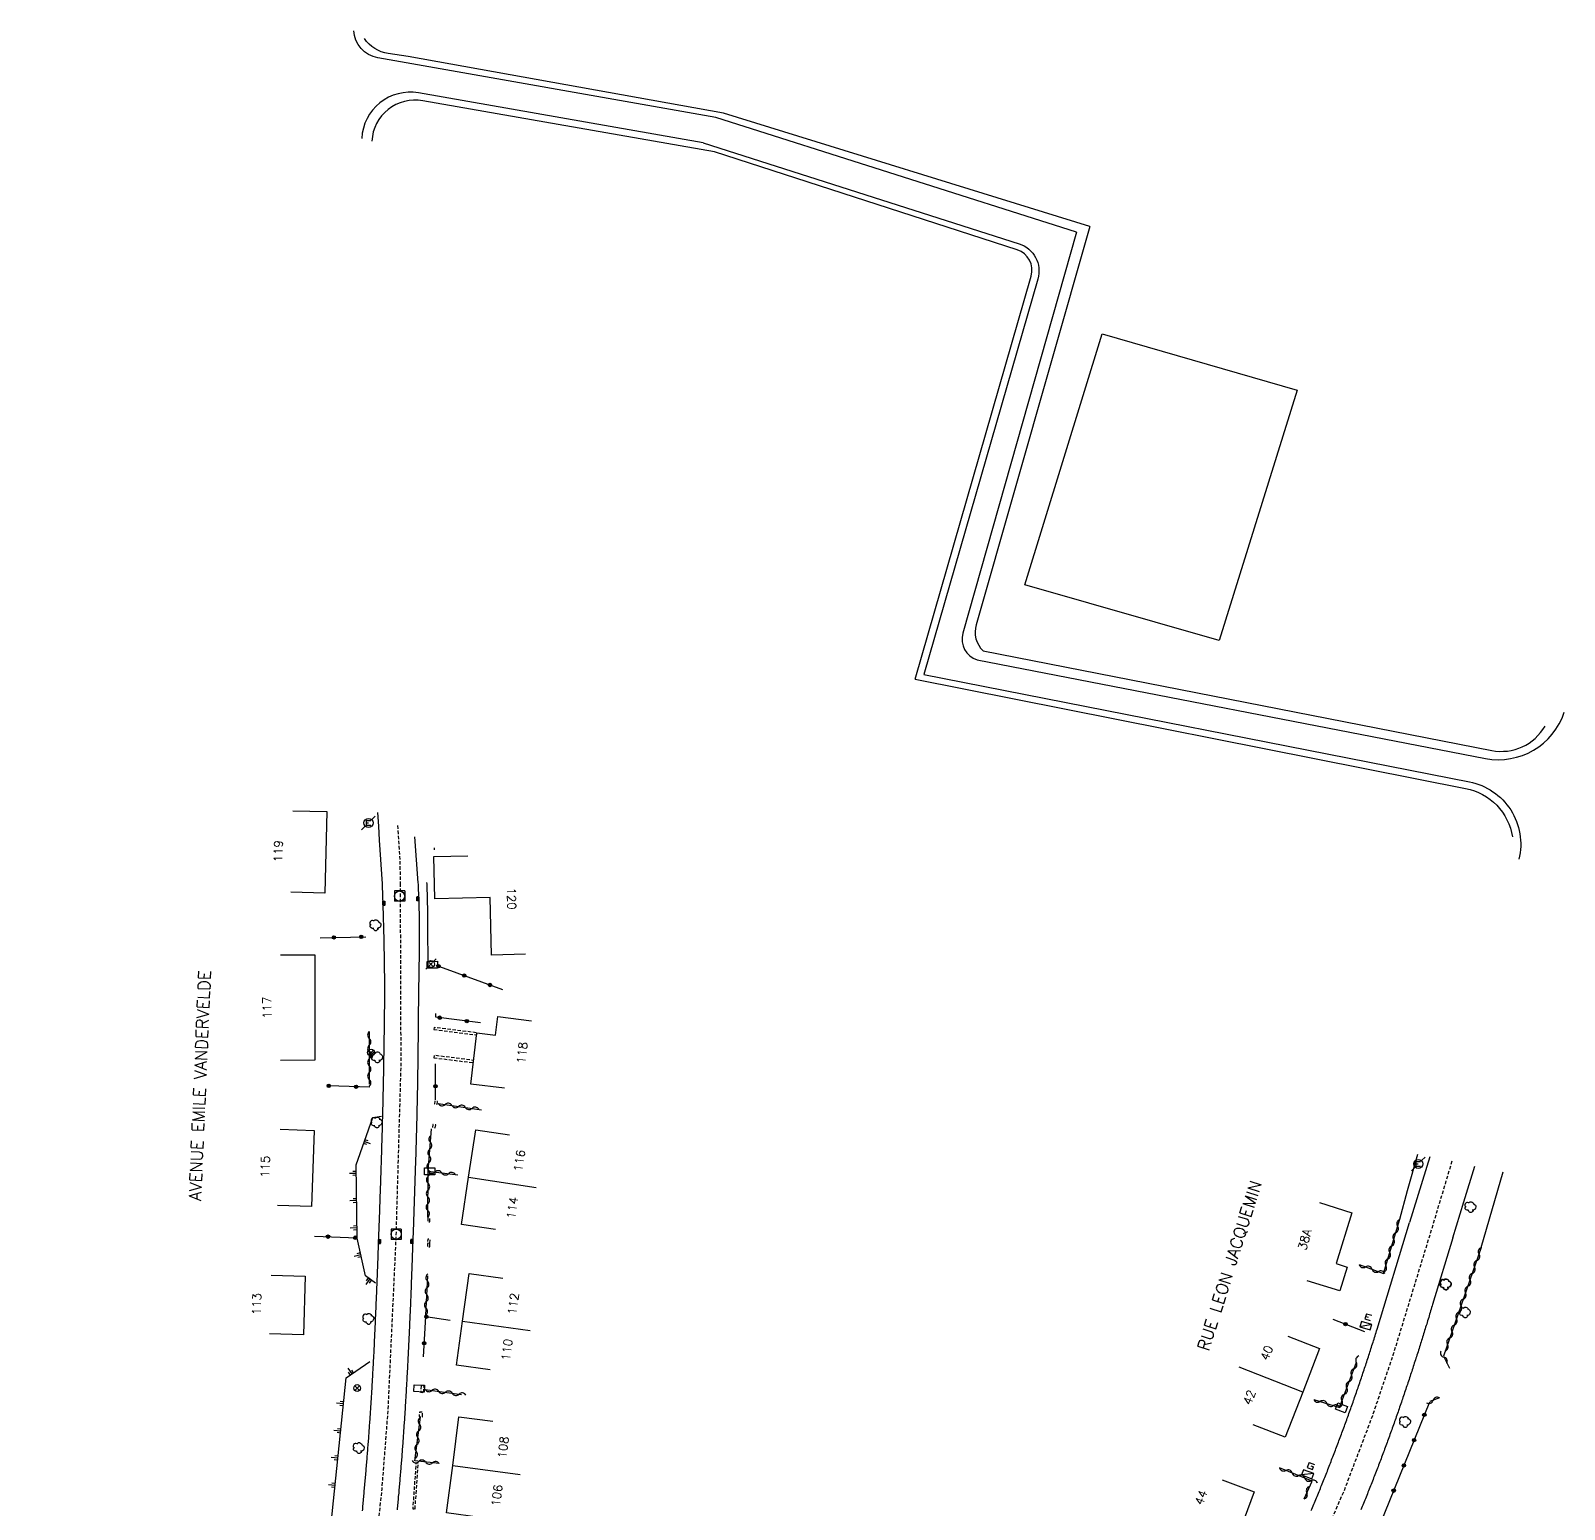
# Model space of a CAD drawing. Header units: millimetres. Extents: x 194000 to 194984, y 155000 to 155959.
# Drawn here: x 194060.9 to 194285.5, y 155742.6 to 155959.1 of the extents above; entities that cross this region are included whole.
import ezdxf
from ezdxf.enums import TextEntityAlignment as Align

# ---------------------------------------------------------------- set-up
doc = ezdxf.new("R2010")
doc.units = ezdxf.units.MM
doc.linetypes.add('DASHED', pattern=[0.75, 0.5, -0.25])
doc.layers.get('0').update_dxf_attribs({"linetype": 'CONTINUOUS'})
for name, color, linetype in [('W0001', 6, 'DASHED'), ('W0008', 7, 'CONTINUOUS'), ('W0100', 7, 'CONTINUOUS'), ('W0112', 1, 'DASHED'), ('W0211', 2, 'CONTINUOUS'), ('W0300', 7, 'CONTINUOUS'), ('W0302', 3, 'CONTINUOUS'), ('W0310', 3, 'CONTINUOUS'), ('W0322', 7, 'CONTINUOUS'), ('W0400', 7, 'CONTINUOUS'), ('W0420', 7, 'CONTINUOUS'), ('W0430', 7, 'CONTINUOUS'), ('W0432', 7, 'CONTINUOUS'), ('W0454', 7, 'CONTINUOUS'), ('W0469', 7, 'CONTINUOUS'), ('W0471', 7, 'CONTINUOUS'), ('W0989', 7, 'CONTINUOUS'), ('W0991', 7, 'CONTINUOUS'), ('W1102', 7, 'CONTINUOUS'), ('W1471', 7, 'CONTINUOUS')]:
    doc.layers.add(name, color=color, linetype=linetype)
doc.styles.get("Standard").update_dxf_attribs({"font": 'romans.shx', "width": 0.85})

# ---------------------------------------------------------------- blocks, each defined once
blk = doc.blocks.new('T471')
for p, q in [((-0.333334, 0.333334), (-0.333334, -0.333334)), ((-0.333334, 0.333334), (0.333334, 0.333334)), ((-0.333334, 0), (0, 0)), ((0.500001, 0.500001), (1.000002, 1.000002)), ((-0.500001, -0.500001), (-1.000002, -1.000002)), ((-0.333334, -0.333334), (0.333334, -0.333334))]:
    blk.add_line(p, q)
blk.add_ellipse((0, 0), major_axis=(0.471405, 0.471405), ratio=1, start_param=5.4977871438, end_param=11.780972451)
blk = doc.blocks.new('T300')
for p, q in [((-0.8, 0.51), (-0.86, 0.34)), ((-0.86, 0.34), (-0.86, 0.17)), ((-0.86, 0.17), (-0.74, 0.06)), ((-0.69, 0.63), (-0.8, 0.51)), ((-0.8, -0.06), (-0.74, 0.06)), ((-0.74, 0.06), (-0.69, 0.11)), ((-0.57, 0.69), (-0.69, 0.63)), ((-0.46, 0.69), (-0.57, 0.69)), ((-0.29, 0.63), (-0.46, 0.69)), ((-0.29, 0.63), (-0.17, 0.74)), ((-0.23, 0.57), (-0.29, 0.63)), ((-0.17, 0.74), (-0.06, 0.8)), ((-0.06, 0.8), (0.06, 0.8)), ((0.06, 0.8), (0.23, 0.74)), ((0.23, 0.74), (0.34, 0.63)), ((0.34, 0.63), (0.4, 0.51)), ((0.46, 0.46), (0.34, 0.46)), ((0.4, 0.51), (0.4, 0.46)), ((0.57, 0.4), (0.46, 0.46)), ((0.57, 0.4), (0.69, 0.29)), ((0.69, 0.29), (0.74, 0.17)), ((0.74, 0.06), (0.69, -0.17)), ((0.74, 0.17), (0.74, 0.06)), ((-0.8, -0.17), (-0.8, -0.06)), ((-0.8, -0.23), (-0.8, -0.17)), ((-0.74, -0.34), (-0.8, -0.23)), ((-0.69, -0.4), (-0.74, -0.34)), ((-0.51, -0.46), (-0.69, -0.4)), ((-0.4, -0.46), (-0.51, -0.46)), ((-0.4, -0.46), (-0.34, -0.46)), ((-0.34, -0.46), (-0.34, -0.4)), ((-0.34, -0.51), (-0.34, -0.46)), ((-0.29, -0.63), (-0.34, -0.51)), ((-0.17, -0.74), (-0.29, -0.63)), ((-0.06, -0.8), (-0.17, -0.74)), ((0.06, -0.8), (-0.06, -0.8)), ((0.17, -0.74), (0.06, -0.8)), ((0.23, -0.69), (0.17, -0.74)), ((0.29, -0.46), (0.23, -0.46)), ((0.29, -0.63), (0.23, -0.69)), ((0.46, -0.4), (0.29, -0.46)), ((0.34, -0.51), (0.29, -0.63)), ((0.34, -0.51), (0.34, -0.46)), ((0.57, -0.34), (0.46, -0.4)), ((0.63, -0.29), (0.57, -0.34)), ((0.69, -0.17), (0.63, -0.29))]:
    blk.add_line(p, q)
blk = doc.blocks.new('T400')
for p, q in [((-0.15, 0.3), (0.15, 0.3)), ((-0.15, -0.25), (-0.15, 0.3)), ((-0.15, 0.15), (0.15, 0.15)), ((-0.15, 0), (0.15, 0)), ((0.15, 0.3), (0.15, -0.25)), ((-0.15, -0.15), (0.15, -0.15)), ((-0.15, -0.25), (-0.15, -0.3)), ((-0.15, -0.3), (0.15, -0.3)), ((0.15, -0.3), (0.15, -0.25))]:
    blk.add_line(p, q)
blk = doc.blocks.new('T420')
for p, q in [((0.75, 0.75), (-0.75, 0.75)), ((-0.75, 0.75), (-0.75, -0.75)), ((0.75, 0.75), (0.75, -0.75)), ((0.75, -0.75), (-0.75, -0.75))]:
    blk.add_line(p, q)
blk.add_ellipse((0, 0), major_axis=(-0.53, 0.53), ratio=1, start_param=3.926991, end_param=10.210176)
blk = doc.blocks.new('T454')
for p, q in [((-0.25, 0.25), (0.25, -0.25)), ((-0.25, -0.25), (0.25, 0.25)), ((0.75, 0.75), (0.375, 0.375)), ((-0.375, -0.375), (-0.75, -0.75))]:
    blk.add_line(p, q)
blk.add_ellipse((0, 0), major_axis=(0.354, 0.354), ratio=1, start_param=5.497787143782138, end_param=11.78097245096172)
blk = doc.blocks.new('T432')
at = {"flags": 128}
for points in [[(0.8, 0.8), (-0.8, 0.8)], [(-0.8, 0.8), (-0.8, 0)], [(0.8, 0.8), (-0.8, 0)], [(-0.8, 0), (0.8, 0)], [(-0.4, 2.1), (-0.4, 1.3)], [(-0.4, 1.3), (0.4, 1.3)], [(-0.39, 2.1), (0.41, 2.1)], [(0, 1.7), (0.4, 1.7)], [(0.4, 1.3), (0.4, 1.7)], [(0.8, 0), (0.8, 0.8)]]:
    blk.add_lwpolyline(points, dxfattribs=at)
blk = doc.blocks.new('T430')
at = {"flags": 128}
for points in [[(0.8, 0.8), (-0.8, 0.8)], [(-0.8, 0.8), (-0.8, 0)], [(0.8, 0.8), (-0.8, 0)], [(-0.8, 0), (0.8, 0)], [(-0.4, 2.1), (0.4, 2.1)], [(-0.4, 2.1), (-0.4, 1.3)], [(-0.4, 1.7), (0, 1.7)], [(-0.4, 1.3), (0.4, 1.3)], [(0.8, 0), (0.8, 0.8)]]:
    blk.add_lwpolyline(points, dxfattribs=at)
blk = doc.blocks.new('t322o')
at = {"color": 0, "linetype": 'Continuous'}
for radius in [0.25, 0.15]:
    blk.add_circle((0, 0), radius, dxfattribs=at)
blk = doc.blocks.new('t310o')
at = {"color": 0, "linetype": 'Continuous'}
for centre, start, end in [((-0.5, 0.38), 216.8699, 323.1304), ((0.5, -0.37), 36.8699, 143.1303)]:
    blk.add_arc(centre, 0.625, start, end, dxfattribs=at)
blk = doc.blocks.new('t211o')
at = {"color": 0, "linetype": 'Continuous'}
for p, q in [((-0.29, 0.5), (-0.29, 0)), ((0, 1), (0, 0)), ((0.29, 0.5), (0.29, 0))]:
    blk.add_line(p, q, dxfattribs=at)
blk = doc.blocks.new('T1471')
at = {"color": 0, "linetype": 'Continuous', "flags": 128}
blk.add_lwpolyline([(-0.75, -0.5), (-0.75, 0.5), (0.75, 0.5), (0.75, -0.5), (-0.75, -0.5)], dxfattribs=at)
blk = doc.blocks.new('T469')
at = {"color": 0, "linetype": 'Continuous', "flags": 128}
for points in [[(-0.35, 0.35), (0.35, -0.35)], [(-0.35, -0.35), (0.35, 0.35)]]:
    blk.add_lwpolyline(points, dxfattribs=at)
at = {"color": 0, "linetype": 'Continuous'}
blk.add_circle((0, 0), 0.5, dxfattribs=at)

msp = doc.modelspace()

# ---------------------------------------------------------------- linework, layer by layer
at = {"layer": 'W0001'}
for points in [[(194114.59, 155842.69), (194114.93, 155837.47), (194114.97, 155834.21)], [(194269.01, 155793.52), (194265.99, 155783.45)]]:
    msp.add_lwpolyline(points, dxfattribs=at)
at = {"layer": 'W0001', "flags": 128}
for points in [[(194114.97, 155834.21), (194115.06, 155807.56), (194114.33, 155782.13), (194113.16, 155757.04), (194112.27, 155745.54), (194111.08, 155734.02), (194108.65, 155716.13), (194105.28, 155693.56), (194100.07, 155659.06), (194093.67, 155615.71), (194088.06, 155583.07), (194083.71, 155561.6), (194079.33, 155541.49), (194074.26, 155518.37), (194070.07, 155499.68), (194065.74, 155480.15), (194063.26, 155468.81), (194061.68, 155459.19), (194060.98, 155451.22), (194060.85, 155441.14), (194061.33, 155428.28), (194062.07, 155411.5), (194063.49, 155405.24)], [(194265.99, 155783.45), (194260.37, 155765.12), (194257.36, 155756.24), (194253.18, 155745.22), (194244.34, 155725.07), (194235.68, 155708.23), (194221.07, 155680.51), (194210.3, 155660.15), (194193.42, 155628.16), (194179.31, 155601.44), (194168.76, 155581.41), (194156.34, 155557.91), (194142.82, 155532.33), (194132.17, 155512.17), (194123.11, 155494.99), (194111.13, 155472.27), (194102.04, 155455.05), (194092.89, 155437.74), (194085.87, 155424.48), (194078.93, 155411.25)]]:
    msp.add_lwpolyline(points, dxfattribs=at)
at = {"layer": 'W0008', "flags": 128}
for points in [[(194214.02, 155929.57), (194161.19, 155946.37), (194111.7, 155955.09, -0.34963), (194108.18, 155959.06, 1.023194)], [(194159.37, 155942.66), (194117.65, 155949.95, 0.451562), (194109.35, 155943.3, 1.552423)], [(194159.37, 155942.66), (194205.62, 155927.87, -0.408647), (194208.36, 155922.69), (194191.67, 155864.82), (194271.58, 155849.08, -0.426762), (194278.83, 155837.76, 1.953088)], [(194214.02, 155929.57), (194197.4, 155870.83, 0.400097), (194199.46, 155866.93), (194273.91, 155852.51, 0.377683), (194285.48, 155859.3, -1.916723)]]:
    msp.add_lwpolyline(points, format="xyb", dxfattribs=at)
at = {"layer": 'W0008'}
for points in [[(194111.67, 155844.59), (194111.79, 155842.58), (194111.9, 155840.56), (194112.32, 155834.14)], [(194117.63, 155834.28), (194117.11, 155841.04)], [(194265.8, 155794.18), (194262.82, 155784.56)], [(194269.15, 155782.34), (194270.74, 155787.61), (194272.36, 155792.83)]]:
    msp.add_lwpolyline(points, dxfattribs=at)
at = {"layer": 'W0008', "flags": 128}
for points in [[(194112.32, 155834.14), (194112.32, 155834.06), (194112.33, 155833.81), (194112.34, 155833.57), (194112.35, 155833.32), (194112.36, 155833.07), (194112.37, 155832.83), (194112.38, 155832.58), (194112.38, 155832.33), (194112.39, 155832.09), (194112.4, 155831.84), (194112.41, 155831.59), (194112.42, 155831.34), (194112.43, 155831.09), (194112.43, 155830.84), (194112.44, 155830.6), (194112.45, 155830.35), (194112.46, 155830.1), (194112.47, 155829.85), (194112.47, 155829.6), (194112.48, 155829.36), (194112.49, 155829.11), (194112.5, 155828.86), (194112.5, 155828.61), (194112.51, 155828.36), (194112.52, 155828.11), (194112.52, 155827.87), (194112.53, 155827.62), (194112.54, 155827.37), (194112.54, 155827.12), (194112.55, 155826.87), (194112.56, 155826.62), (194112.56, 155826.38), (194112.57, 155826.13), (194112.57, 155825.88), (194112.58, 155825.63), (194112.58, 155825.38), (194112.59, 155825.13), (194112.59, 155824.89), (194112.6, 155824.64), (194112.6, 155824.39), (194112.61, 155824.14), (194112.61, 155823.89), (194112.62, 155823.65), (194112.62, 155823.4), (194112.63, 155823.15), (194112.63, 155822.9), (194112.63, 155822.65), (194112.64, 155822.4), (194112.64, 155822.16), (194112.64, 155821.91), (194112.65, 155821.66), (194112.65, 155821.41), (194112.65, 155821.16), (194112.66, 155820.91), (194112.66, 155820.67), (194112.66, 155820.42), (194112.66, 155820.17), (194112.66, 155819.92), (194112.66, 155819.67), (194112.67, 155819.42), (194112.67, 155819.17), (194112.67, 155818.92), (194112.67, 155818.67), (194112.67, 155818.41), (194112.67, 155818.16), (194112.67, 155817.91), (194112.67, 155817.66), (194112.67, 155817.41), (194112.67, 155817.16), (194112.66, 155816.9), (194112.66, 155816.65), (194112.66, 155816.4), (194112.66, 155816.15), (194112.66, 155815.9), (194112.65, 155815.65), (194112.65, 155815.39), (194112.65, 155815.14), (194112.65, 155814.89), (194112.64, 155814.64), (194112.64, 155814.39), (194112.64, 155814.14), (194112.63, 155813.89), (194112.63, 155813.63), (194112.63, 155813.38), (194112.62, 155813.13), (194112.62, 155812.88), (194112.62, 155812.63), (194112.61, 155812.38), (194112.61, 155812.12), (194112.6, 155811.87), (194112.6, 155811.62), (194112.6, 155811.37), (194112.59, 155811.12), (194112.59, 155810.87), (194112.58, 155810.61), (194112.58, 155810.36), (194112.58, 155810.11), (194112.57, 155809.86), (194112.57, 155809.61), (194112.56, 155809.36), (194112.56, 155809.11), (194112.55, 155808.85), (194112.55, 155808.6), (194112.55, 155808.35), (194112.54, 155808.1), (194112.54, 155807.85), (194112.53, 155807.6), (194112.53, 155807.35), (194112.52, 155807.1), (194112.52, 155806.85), (194112.52, 155806.6), (194112.51, 155806.35), (194112.51, 155806.1), (194112.5, 155805.85), (194112.5, 155805.6), (194112.49, 155805.35), (194112.49, 155805.1), (194112.48, 155804.85), (194112.47, 155804.6), (194112.47, 155804.35), (194112.46, 155804.1), (194112.46, 155803.85), (194112.45, 155803.59), (194112.45, 155803.34), (194112.44, 155803.09), (194112.44, 155802.84), (194112.43, 155802.59), (194112.42, 155802.34), (194112.42, 155802.09), (194112.41, 155801.84), (194112.41, 155801.59), (194112.4, 155801.34), (194112.39, 155801.09), (194112.39, 155800.84), (194112.38, 155800.59), (194112.37, 155800.34), (194112.37, 155800.09), (194112.36, 155799.84), (194112.35, 155799.59), (194112.35, 155799.34), (194112.34, 155799.09), (194112.34, 155798.84), (194112.33, 155798.59), (194112.32, 155798.34), (194112.32, 155798.09), (194112.31, 155797.84), (194112.3, 155797.59), (194112.29, 155797.34), (194112.29, 155797.09), (194112.28, 155796.84), (194112.27, 155796.59), (194112.27, 155796.34), (194112.26, 155796.09), (194112.25, 155795.84), (194112.25, 155795.59), (194112.24, 155795.34), (194112.23, 155795.09), (194112.22, 155794.83), (194112.22, 155794.58), (194112.21, 155794.33), (194112.2, 155794.08), (194112.19, 155793.83), (194112.18, 155793.58), (194112.18, 155793.33), (194112.17, 155793.08), (194112.16, 155792.83), (194112.15, 155792.58), (194112.14, 155792.33), (194112.14, 155792.08), (194112.13, 155791.83), (194112.12, 155791.58), (194112.11, 155791.33), (194112.1, 155791.08), (194112.09, 155790.83), (194112.08, 155790.58), (194112.08, 155790.33), (194112.07, 155790.08), (194112.06, 155789.84), (194112.05, 155789.59), (194112.04, 155789.34), (194112.03, 155789.09), (194112.02, 155788.84), (194112.01, 155788.59), (194112.01, 155788.34), (194112, 155788.09), (194111.99, 155787.84), (194111.98, 155787.59), (194111.97, 155787.34), (194111.96, 155787.09), (194111.95, 155786.84), (194111.95, 155786.59), (194111.94, 155786.35), (194111.93, 155786.1), (194111.92, 155785.85), (194111.91, 155785.6), (194111.9, 155785.35), (194111.89, 155785.1), (194111.88, 155784.85), (194111.88, 155784.6), (194111.87, 155784.35), (194111.86, 155784.1), (194111.85, 155783.85), (194111.84, 155783.6), (194111.83, 155783.35), (194111.82, 155783.11), (194111.81, 155782.86), (194111.8, 155782.61), (194111.79, 155782.36), (194111.79, 155782.11), (194111.78, 155781.86), (194111.77, 155781.61), (194111.76, 155781.36), (194111.75, 155781.11), (194111.74, 155780.86), (194111.73, 155780.61), (194111.72, 155780.36), (194111.71, 155780.11), (194111.7, 155779.87), (194111.69, 155779.62), (194111.69, 155779.37), (194111.68, 155779.12), (194111.67, 155778.87), (194111.66, 155778.62), (194111.65, 155778.37), (194111.64, 155778.12), (194111.63, 155777.87), (194111.62, 155777.62), (194111.61, 155777.37), (194111.6, 155777.12), (194111.59, 155776.87), (194111.58, 155776.63), (194111.57, 155776.38), (194111.56, 155776.13), (194111.55, 155775.88), (194111.54, 155775.63), (194111.53, 155775.38), (194111.52, 155775.13), (194111.51, 155774.88), (194111.5, 155774.63), (194111.49, 155774.38), (194111.48, 155774.13), (194111.47, 155773.88), (194111.46, 155773.64), (194111.45, 155773.39), (194111.44, 155773.14), (194111.43, 155772.89), (194111.42, 155772.64), (194111.41, 155772.39), (194111.4, 155772.14), (194111.39, 155771.89), (194111.38, 155771.64), (194111.37, 155771.39), (194111.35, 155771.14), (194111.34, 155770.89), (194111.33, 155770.65), (194111.32, 155770.4), (194111.31, 155770.15), (194111.3, 155769.9), (194111.29, 155769.65), (194111.28, 155769.4), (194111.27, 155769.15), (194111.25, 155768.9), (194111.24, 155768.65), (194111.23, 155768.4), (194111.22, 155768.15), (194111.21, 155767.9), (194111.2, 155767.66), (194111.18, 155767.41), (194111.17, 155767.16), (194111.16, 155766.91), (194111.15, 155766.66), (194111.14, 155766.41), (194111.12, 155766.16), (194111.11, 155765.91), (194111.1, 155765.66), (194111.09, 155765.41), (194111.07, 155765.16), (194111.06, 155764.92), (194111.05, 155764.67), (194111.04, 155764.42), (194111.02, 155764.17), (194111.01, 155763.92), (194111, 155763.67), (194110.98, 155763.42), (194110.97, 155763.17), (194110.96, 155762.92), (194110.94, 155762.67), (194110.93, 155762.41), (194110.92, 155762.16), (194110.9, 155761.91), (194110.89, 155761.66), (194110.87, 155761.41), (194110.86, 155761.16), (194110.84, 155760.91), (194110.83, 155760.66), (194110.81, 155760.41), (194110.8, 155760.16), (194110.78, 155759.91), (194110.77, 155759.66), (194110.75, 155759.41), (194110.74, 155759.16), (194110.72, 155758.91), (194110.71, 155758.66), (194110.69, 155758.41), (194110.67, 155758.16), (194110.66, 155757.91), (194110.64, 155757.66), (194110.62, 155757.41), (194110.61, 155757.16), (194110.59, 155756.91), (194110.57, 155756.66), (194110.56, 155756.41), (194110.54, 155756.16), (194110.52, 155755.91), (194110.51, 155755.66), (194110.49, 155755.41), (194110.47, 155755.16), (194110.45, 155754.91), (194110.43, 155754.66), (194110.42, 155754.41), (194110.4, 155754.16), (194110.38, 155753.91), (194110.36, 155753.66), (194110.34, 155753.4), (194110.33, 155753.15), (194110.31, 155752.9), (194110.29, 155752.64), (194110.27, 155752.39), (194110.25, 155752.14), (194110.23, 155751.89), (194110.21, 155751.63), (194110.19, 155751.38), (194110.17, 155751.13), (194110.15, 155750.88), (194110.13, 155750.62), (194110.11, 155750.37), (194110.09, 155750.12), (194110.07, 155749.86), (194110.05, 155749.61), (194110.02, 155749.36), (194110, 155749.11), (194109.98, 155748.85), (194109.96, 155748.6), (194109.94, 155748.35), (194109.92, 155748.1), (194109.9, 155747.84), (194109.87, 155747.59), (194109.85, 155747.34), (194109.83, 155747.09), (194109.81, 155746.83), (194109.78, 155746.58), (194109.76, 155746.33), (194109.74, 155746.07), (194109.72, 155745.82), (194109.69, 155745.57), (194109.67, 155745.32), (194109.65, 155745.06), (194109.63, 155744.82), (194109.6, 155744.57), (194109.58, 155744.33), (194109.56, 155744.08), (194109.54, 155743.83), (194109.51, 155743.59), (194109.49, 155743.34), (194109.47, 155743.1), (194109.45, 155742.85), (194109.43, 155742.6), (194109.4, 155742.36)], [(194114.57, 155742.47), (194114.59, 155742.72), (194114.61, 155742.97), (194114.64, 155743.21), (194114.66, 155743.46), (194114.68, 155743.71), (194114.71, 155743.96), (194114.73, 155744.21), (194114.75, 155744.46), (194114.78, 155744.71), (194114.8, 155744.95), (194114.82, 155745.2), (194114.84, 155745.45), (194114.86, 155745.7), (194114.89, 155745.95), (194114.91, 155746.2), (194114.93, 155746.45), (194114.95, 155746.69), (194114.97, 155746.94), (194114.99, 155747.19), (194115.01, 155747.44), (194115.04, 155747.69), (194115.06, 155747.94), (194115.08, 155748.19), (194115.1, 155748.43), (194115.12, 155748.68), (194115.14, 155748.93), (194115.16, 155749.18), (194115.18, 155749.43), (194115.2, 155749.68), (194115.22, 155749.93), (194115.24, 155750.18), (194115.26, 155750.42), (194115.28, 155750.67), (194115.3, 155750.92), (194115.31, 155751.17), (194115.33, 155751.42), (194115.35, 155751.67), (194115.37, 155751.91), (194115.39, 155752.16), (194115.41, 155752.41), (194115.42, 155752.66), (194115.44, 155752.91), (194115.46, 155753.16), (194115.48, 155753.4), (194115.49, 155753.65), (194115.51, 155753.9), (194115.53, 155754.15), (194115.55, 155754.4), (194115.56, 155754.65), (194115.58, 155754.89), (194115.6, 155755.14), (194115.61, 155755.39), (194115.63, 155755.64), (194115.65, 155755.89), (194115.66, 155756.14), (194115.68, 155756.39), (194115.69, 155756.63), (194115.71, 155756.88), (194115.73, 155757.13), (194115.74, 155757.38), (194115.76, 155757.63), (194115.77, 155757.88), (194115.79, 155758.12), (194115.8, 155758.37), (194115.82, 155758.62), (194115.83, 155758.87), (194115.85, 155759.12), (194115.86, 155759.37), (194115.88, 155759.62), (194115.89, 155759.86), (194115.9, 155760.11), (194115.92, 155760.36), (194115.93, 155760.61), (194115.95, 155760.86), (194115.96, 155761.11), (194115.98, 155761.36), (194115.99, 155761.61), (194116, 155761.85), (194116.02, 155762.1), (194116.03, 155762.35), (194116.04, 155762.6), (194116.06, 155762.85), (194116.07, 155763.1), (194116.08, 155763.35), (194116.1, 155763.59), (194116.11, 155763.84), (194116.12, 155764.09), (194116.14, 155764.34), (194116.15, 155764.59), (194116.16, 155764.84), (194116.18, 155765.09), (194116.19, 155765.34), (194116.2, 155765.59), (194116.21, 155765.84), (194116.23, 155766.08), (194116.24, 155766.33), (194116.25, 155766.58), (194116.26, 155766.83), (194116.27, 155767.08), (194116.29, 155767.33), (194116.3, 155767.58), (194116.31, 155767.83), (194116.32, 155768.08), (194116.33, 155768.33), (194116.34, 155768.58), (194116.36, 155768.83), (194116.37, 155769.07), (194116.38, 155769.32), (194116.39, 155769.57), (194116.4, 155769.82), (194116.41, 155770.07), (194116.42, 155770.32), (194116.43, 155770.57), (194116.44, 155770.82), (194116.45, 155771.07), (194116.46, 155771.32), (194116.47, 155771.57), (194116.49, 155771.82), (194116.5, 155772.07), (194116.51, 155772.32), (194116.52, 155772.56), (194116.53, 155772.81), (194116.54, 155773.06), (194116.55, 155773.31), (194116.56, 155773.56), (194116.57, 155773.81), (194116.58, 155774.06), (194116.59, 155774.31), (194116.6, 155774.56), (194116.61, 155774.81), (194116.61, 155775.06), (194116.62, 155775.31), (194116.63, 155775.56), (194116.64, 155775.81), (194116.65, 155776.05), (194116.66, 155776.3), (194116.67, 155776.55), (194116.68, 155776.8), (194116.69, 155777.05), (194116.7, 155777.3), (194116.71, 155777.55), (194116.72, 155777.8), (194116.73, 155778.05), (194116.74, 155778.3), (194116.75, 155778.55), (194116.76, 155778.8), (194116.76, 155779.05), (194116.77, 155779.3), (194116.78, 155779.55), (194116.79, 155779.79), (194116.8, 155780.04), (194116.81, 155780.29), (194116.82, 155780.54), (194116.83, 155780.79), (194116.84, 155781.04), (194116.85, 155781.29), (194116.86, 155781.54), (194116.86, 155781.79), (194116.87, 155782.04), (194116.88, 155782.29), (194116.89, 155782.54), (194116.9, 155782.79), (194116.91, 155783.04), (194116.92, 155783.29), (194116.93, 155783.54), (194116.94, 155783.79), (194116.95, 155784.04), (194116.95, 155784.29), (194116.96, 155784.54), (194116.97, 155784.79), (194116.98, 155785.04), (194116.99, 155785.29), (194117, 155785.54), (194117.01, 155785.79), (194117.02, 155786.04), (194117.02, 155786.29), (194117.03, 155786.54), (194117.04, 155786.79), (194117.05, 155787.04), (194117.06, 155787.29), (194117.07, 155787.53), (194117.08, 155787.78), (194117.09, 155788.03), (194117.09, 155788.28), (194117.1, 155788.53), (194117.11, 155788.78), (194117.12, 155789.03), (194117.13, 155789.28), (194117.14, 155789.53), (194117.14, 155789.78), (194117.15, 155790.03), (194117.16, 155790.28), (194117.17, 155790.53), (194117.18, 155790.78), (194117.19, 155791.03), (194117.19, 155791.28), (194117.2, 155791.53), (194117.21, 155791.78), (194117.22, 155792.03), (194117.23, 155792.28), (194117.23, 155792.53), (194117.24, 155792.78), (194117.25, 155793.03), (194117.26, 155793.28), (194117.27, 155793.53), (194117.27, 155793.78), (194117.28, 155794.03), (194117.29, 155794.28), (194117.3, 155794.53), (194117.3, 155794.78), (194117.31, 155795.03), (194117.32, 155795.28), (194117.33, 155795.53), (194117.33, 155795.78), (194117.34, 155796.03), (194117.35, 155796.28), (194117.35, 155796.53), (194117.36, 155796.78), (194117.37, 155797.03), (194117.38, 155797.28), (194117.38, 155797.53), (194117.39, 155797.78), (194117.4, 155798.03), (194117.4, 155798.28), (194117.41, 155798.53), (194117.42, 155798.78), (194117.42, 155799.03), (194117.43, 155799.28), (194117.44, 155799.53), (194117.44, 155799.78), (194117.45, 155800.03), (194117.45, 155800.28), (194117.46, 155800.53), (194117.47, 155800.78), (194117.47, 155801.03), (194117.48, 155801.28), (194117.48, 155801.53), (194117.49, 155801.78), (194117.5, 155802.03), (194117.5, 155802.28), (194117.51, 155802.53), (194117.51, 155802.78), (194117.52, 155803.03), (194117.52, 155803.28), (194117.53, 155803.53), (194117.53, 155803.78), (194117.54, 155804.03), (194117.54, 155804.28), (194117.55, 155804.54), (194117.55, 155804.79), (194117.56, 155805.04), (194117.56, 155805.29), (194117.57, 155805.54), (194117.57, 155805.79), (194117.57, 155806.04), (194117.58, 155806.3), (194117.58, 155806.55), (194117.58, 155806.8), (194117.59, 155807.05), (194117.59, 155807.3), (194117.6, 155807.55), (194117.6, 155807.8), (194117.6, 155808.06), (194117.61, 155808.31), (194117.61, 155808.56), (194117.61, 155808.81), (194117.61, 155809.06), (194117.62, 155809.31), (194117.62, 155809.56), (194117.62, 155809.82), (194117.63, 155810.07), (194117.63, 155810.32), (194117.63, 155810.57), (194117.63, 155810.82), (194117.64, 155811.07), (194117.64, 155811.32), (194117.64, 155811.58), (194117.64, 155811.83), (194117.65, 155812.08), (194117.65, 155812.33), (194117.65, 155812.58), (194117.65, 155812.83), (194117.66, 155813.08), (194117.66, 155813.34), (194117.66, 155813.59), (194117.66, 155813.84), (194117.67, 155814.09), (194117.67, 155814.34), (194117.67, 155814.59), (194117.67, 155814.84), (194117.67, 155815.1), (194117.68, 155815.35), (194117.68, 155815.6), (194117.68, 155815.85), (194117.68, 155816.1), (194117.69, 155816.35), (194117.69, 155816.6), (194117.69, 155816.85), (194117.69, 155817.11), (194117.7, 155817.36), (194117.7, 155817.61), (194117.7, 155817.86), (194117.7, 155818.11), (194117.71, 155818.36), (194117.71, 155818.61), (194117.71, 155818.87), (194117.72, 155819.12), (194117.72, 155819.37), (194117.72, 155819.62), (194117.73, 155819.86), (194117.73, 155820.11), (194117.73, 155820.35), (194117.74, 155820.6), (194117.74, 155820.85), (194117.74, 155821.09), (194117.75, 155821.34), (194117.75, 155821.59), (194117.76, 155821.83), (194117.76, 155822.08), (194117.77, 155822.33), (194117.77, 155822.57), (194117.78, 155822.82), (194117.78, 155823.07), (194117.78, 155823.31), (194117.79, 155823.56), (194117.79, 155823.81), (194117.8, 155824.05), (194117.8, 155824.3), (194117.8, 155824.54), (194117.81, 155824.79), (194117.81, 155825.04), (194117.81, 155825.28), (194117.81, 155825.53), (194117.82, 155825.78), (194117.82, 155826.02), (194117.82, 155826.27), (194117.82, 155826.52), (194117.82, 155826.76), (194117.82, 155827.01), (194117.82, 155827.26), (194117.82, 155827.5), (194117.82, 155827.75), (194117.82, 155828.01), (194117.81, 155828.26), (194117.81, 155828.52), (194117.81, 155828.77), (194117.8, 155829.03), (194117.8, 155829.28), (194117.79, 155829.54), (194117.79, 155829.8), (194117.78, 155830.05), (194117.77, 155830.31), (194117.77, 155830.56), (194117.76, 155830.82), (194117.75, 155831.08), (194117.74, 155831.33), (194117.74, 155831.59), (194117.73, 155831.84), (194117.72, 155832.1), (194117.71, 155832.35), (194117.7, 155832.61), (194117.69, 155832.86), (194117.68, 155833.11), (194117.67, 155833.37), (194117.66, 155833.62), (194117.65, 155833.87), (194117.64, 155834.12), (194117.63, 155834.28)], [(194119.08, 155822.19), (194119.01, 155827.93), (194119.01, 155828.17), (194119.01, 155828.42), (194119.01, 155828.66), (194119.01, 155828.91), (194119.01, 155829.15), (194119.01, 155829.4), (194119.01, 155829.64), (194119.01, 155829.88), (194119.01, 155830.13), (194119, 155830.37), (194119, 155830.62), (194119, 155830.86), (194118.99, 155831.11), (194118.99, 155831.35), (194118.98, 155831.6), (194118.98, 155831.84), (194118.97, 155832.09), (194118.97, 155832.33), (194118.96, 155832.58), (194118.95, 155832.83), (194118.94, 155833.08), (194118.94, 155833.33), (194118.93, 155833.58), (194118.92, 155833.83), (194118.91, 155834.08), (194118.9, 155834.32)], [(194248.41, 155742.38), (194248.51, 155742.61), (194248.61, 155742.84), (194248.7, 155743.07), (194248.8, 155743.3), (194248.89, 155743.54), (194248.99, 155743.77), (194249.08, 155744), (194249.18, 155744.23), (194249.27, 155744.46), (194249.37, 155744.69), (194249.46, 155744.92), (194249.56, 155745.16), (194249.65, 155745.39), (194249.75, 155745.62), (194249.84, 155745.85), (194249.93, 155746.08), (194250.03, 155746.32), (194250.12, 155746.55), (194250.21, 155746.78), (194250.31, 155747.01), (194250.4, 155747.24), (194250.49, 155747.48), (194250.58, 155747.71), (194250.68, 155747.94), (194250.77, 155748.17), (194250.86, 155748.41), (194250.95, 155748.64), (194251.04, 155748.87), (194251.13, 155749.11), (194251.22, 155749.34), (194251.31, 155749.57), (194251.4, 155749.81), (194251.49, 155750.04), (194251.58, 155750.27), (194251.67, 155750.51), (194251.76, 155750.74), (194251.85, 155750.97), (194251.94, 155751.21), (194252.03, 155751.44), (194252.12, 155751.68), (194252.21, 155751.91), (194252.3, 155752.14), (194252.39, 155752.38), (194252.47, 155752.61), (194252.56, 155752.85), (194252.65, 155753.08), (194252.74, 155753.31), (194252.82, 155753.55), (194252.91, 155753.78), (194253, 155754.02), (194253.08, 155754.25), (194253.17, 155754.49), (194253.26, 155754.72), (194253.34, 155754.96), (194253.43, 155755.19), (194253.51, 155755.43), (194253.6, 155755.66), (194253.68, 155755.9), (194253.77, 155756.13), (194253.85, 155756.37), (194253.94, 155756.6), (194254.02, 155756.84), (194254.11, 155757.07), (194254.19, 155757.31), (194254.28, 155757.54), (194254.36, 155757.78), (194254.44, 155758.02), (194254.53, 155758.25), (194254.61, 155758.49), (194254.69, 155758.72), (194254.77, 155758.96), (194254.86, 155759.2), (194254.94, 155759.43), (194255.02, 155759.67), (194255.1, 155759.9), (194255.18, 155760.14), (194255.27, 155760.38), (194255.35, 155760.61), (194255.43, 155760.85), (194255.51, 155761.09), (194255.59, 155761.32), (194255.67, 155761.56), (194255.75, 155761.8), (194255.83, 155762.03), (194255.91, 155762.27), (194255.99, 155762.51), (194256.07, 155762.74), (194256.15, 155762.98), (194256.23, 155763.22), (194256.31, 155763.46), (194256.39, 155763.69), (194256.46, 155763.93), (194256.54, 155764.17), (194256.62, 155764.41), (194256.7, 155764.64), (194256.78, 155764.88), (194256.85, 155765.12), (194256.93, 155765.36), (194257.01, 155765.6), (194257.08, 155765.83), (194257.16, 155766.07), (194257.24, 155766.31), (194257.31, 155766.55), (194257.39, 155766.79), (194257.47, 155767.02), (194257.54, 155767.26), (194257.62, 155767.5), (194257.69, 155767.74), (194257.77, 155767.98), (194257.84, 155768.22), (194257.92, 155768.46), (194257.99, 155768.69), (194258.07, 155768.93), (194262.82, 155784.56)], [(194269.15, 155782.34), (194266.18, 155772.58), (194266.11, 155772.34), (194266.04, 155772.1), (194265.97, 155771.86), (194265.9, 155771.62), (194265.82, 155771.38), (194265.75, 155771.14), (194265.68, 155770.9), (194265.61, 155770.66), (194265.54, 155770.42), (194265.46, 155770.18), (194265.39, 155769.94), (194265.32, 155769.7), (194265.24, 155769.46), (194265.17, 155769.22), (194265.1, 155768.98), (194265.02, 155768.74), (194264.95, 155768.5), (194264.87, 155768.26), (194264.8, 155768.02), (194264.73, 155767.78), (194264.65, 155767.54), (194264.58, 155767.3), (194264.5, 155767.07), (194264.43, 155766.83), (194264.35, 155766.59), (194264.27, 155766.35), (194264.2, 155766.11), (194264.12, 155765.87), (194264.05, 155765.63), (194263.97, 155765.39), (194263.89, 155765.15), (194263.82, 155764.91), (194263.74, 155764.68), (194263.66, 155764.44), (194263.59, 155764.2), (194263.51, 155763.96), (194263.43, 155763.72), (194263.36, 155763.48), (194263.28, 155763.24), (194263.2, 155763.01), (194263.12, 155762.77), (194263.04, 155762.53), (194262.97, 155762.29), (194262.89, 155762.05), (194262.81, 155761.81), (194262.73, 155761.58), (194262.65, 155761.34), (194262.57, 155761.1), (194262.49, 155760.86), (194262.41, 155760.63), (194262.33, 155760.39), (194262.25, 155760.15), (194262.17, 155759.91), (194262.09, 155759.67), (194262.01, 155759.44), (194261.93, 155759.2), (194261.85, 155758.96), (194261.77, 155758.72), (194261.69, 155758.49), (194261.61, 155758.25), (194261.53, 155758.01), (194261.44, 155757.78), (194261.36, 155757.54), (194261.28, 155757.3), (194261.2, 155757.06), (194261.12, 155756.83), (194261.03, 155756.59), (194260.95, 155756.35), (194260.87, 155756.12), (194260.79, 155755.88), (194260.7, 155755.64), (194260.62, 155755.41), (194260.54, 155755.17), (194260.45, 155754.93), (194260.37, 155754.7), (194260.28, 155754.46), (194260.2, 155754.22), (194260.11, 155753.99), (194260.03, 155753.75), (194259.94, 155753.51), (194259.86, 155753.28), (194259.77, 155753.04), (194259.69, 155752.8), (194259.6, 155752.57), (194259.51, 155752.33), (194259.43, 155752.1), (194259.34, 155751.86), (194259.25, 155751.62), (194259.16, 155751.39), (194259.08, 155751.15), (194258.99, 155750.92), (194258.9, 155750.68), (194258.81, 155750.45), (194258.72, 155750.21), (194258.63, 155749.98), (194258.55, 155749.74), (194258.46, 155749.51), (194258.37, 155749.27), (194258.28, 155749.04), (194258.19, 155748.8), (194258.1, 155748.57), (194258.01, 155748.33), (194257.92, 155748.1), (194257.83, 155747.86), (194257.73, 155747.63), (194257.64, 155747.39), (194257.55, 155747.16), (194257.46, 155746.93), (194257.37, 155746.69), (194257.28, 155746.46), (194257.19, 155746.22), (194257.09, 155745.99), (194257, 155745.76), (194256.91, 155745.52), (194256.82, 155745.29), (194256.72, 155745.06), (194256.63, 155744.82), (194256.54, 155744.59), (194256.44, 155744.36), (194256.35, 155744.12), (194256.25, 155743.89), (194256.16, 155743.66), (194256.07, 155743.42), (194255.97, 155743.19), (194255.88, 155742.96), (194255.78, 155742.72), (194255.69, 155742.49)]]:
    msp.add_lwpolyline(points, dxfattribs=at)
at = {"layer": 'W0100', "flags": 128}
for points in [[(194217.77, 155914.68), (194246.36, 155906.42), (194234.94, 155869.79), (194206.45, 155877.95), (194217.77, 155914.68)], [(194099.25, 155844.84), (194104.25, 155844.72), (194103.96, 155832.8), (194098.96, 155832.92)], [(194133.35, 155823.83), (194128.35, 155823.71), (194128.15, 155832.16), (194120.03, 155831.97), (194119.89, 155838.14), (194124.89, 155838.26)], [(194097.45, 155823.73), (194102.45, 155823.73), (194102.46, 155808.31), (194097.46, 155808.3)], [(194130.26, 155804.21), (194125.3, 155804.82), (194126.22, 155812.34), (194128.91, 155812.01), (194129.26, 155814.74), (194134.22, 155814.11)], [(194097.38, 155798.23), (194102.38, 155798.05), (194102, 155786.9), (194097, 155787.07)], [(194128.91, 155783.56), (194123.96, 155784.29), (194124.99, 155791.18), (194126.03, 155798.12), (194130.97, 155797.38)], [(194249.61, 155787.48), (194254.38, 155785.99), (194252.06, 155778.55), (194253.69, 155778.04), (194252.6, 155774.55), (194247.83, 155776.03)], [(194096.08, 155776.85), (194101.08, 155776.69), (194100.81, 155768.11), (194095.81, 155768.26)], [(194128.16, 155762.97), (194123.21, 155763.66), (194124.11, 155770.14), (194125.08, 155777.11), (194130.03, 155776.42)], [(194244.99, 155767.93), (194249.64, 155766.11), (194247.16, 155759.73), (194244.58, 155753.11), (194239.92, 155754.93)], [(194126.7, 155741.39), (194121.74, 155742.04), (194122.66, 155748.98), (194123.58, 155756.1), (194128.54, 155755.46)], [(194235.38, 155746.87), (194240.06, 155745.11), (194237.59, 155738.55), (194235.12, 155732.01), (194230.44, 155733.78)]]:
    msp.add_lwpolyline(points, dxfattribs=at)
at = {"layer": 'W0112', "flags": 128}
for points in [[(194119.91, 155812.81), (194126.18, 155812.03), (194126.22, 155812.34), (194119.94, 155813.11)], [(194119.89, 155808.69), (194125.68, 155807.96), (194125.73, 155808.3), (194119.94, 155809.03)], [(194120.41, 155801.89), (194120.45, 155802.28), (194120.04, 155802.33), (194119.99, 155801.94)], [(194120.12, 155798.44), (194120.17, 155798.84), (194119.75, 155798.9), (194119.7, 155798.49)], [(194119.33, 155784.66), (194119.31, 155785.2), (194119.02, 155785.19), (194119.03, 155784.65)], [(194119.33, 155781.54), (194119.37, 155782.09), (194119.01, 155782.12), (194118.97, 155781.57)], [(194119.3, 155780.98), (194119.32, 155781.47), (194118.98, 155781.48), (194118.97, 155780.99)], [(194118.38, 155759.68), (194118.48, 155760.68), (194118.07, 155760.73), (194117.97, 155759.72)], [(194118.23, 155756.13), (194118.27, 155756.78), (194117.79, 155756.81), (194117.75, 155756.16)], [(194117.15, 155742.61), (194117.62, 155749.32), (194117.28, 155749.35), (194116.81, 155742.63)]]:
    msp.add_lwpolyline(points, close=True, dxfattribs=at)
at = {"layer": 'W0211', "flags": 128}
for points in [[(194116.14, 155955.28), (194113.23, 155955.72, -0.209305), (194109.74, 155957.92, -1.864929)], [(194190.4, 155864.13), (194207.38, 155923.12, 0.398343), (194205.36, 155927), (194161, 155941.3), (194118.28, 155948.79, 0.454806), (194110.83, 155942.91, 2.601684)]]:
    msp.add_lwpolyline(points, format="xyb", dxfattribs=at)
for points in [[(194215.96, 155930.38), (194162.32, 155947.01), (194116.14, 155955.28)], [(194112.23, 155800.1), (194110.93, 155799.87), (194108.49, 155792.98)], [(194111.37, 155775.7), (194109.9, 155776.75), (194108.66, 155782.29), (194108.51, 155793.03)], [(194107.04, 155761.83), (194110.52, 155764.2)]]:
    msp.add_lwpolyline(points, dxfattribs=at)
at = {"layer": 'W0302', "flags": 128}
msp.add_lwpolyline([(194104.54, 155737.17), (194107.04, 155761.83)], dxfattribs=at)
at = {"layer": 'W0310', "flags": 128}
for points in [[(194110.44, 155812.51), (194110.44, 155804.83)], [(194120.55, 155801.98), (194126.89, 155801.07)], [(194119.02, 155785.31), (194119.08, 155792.08), (194119.55, 155798.26)], [(194119.08, 155792.08), (194123.41, 155791.53)], [(194255.43, 155778.39), (194258.98, 155777.1), (194261.39, 155785.06)], [(194273.32, 155780.88), (194267.76, 155765.01), (194268.65, 155763.23)], [(194118.72, 155771.01), (194119, 155776.75)], [(194248.78, 155758.66), (194252.53, 155757.47), (194255.03, 155764.1)], [(194118.64, 155760.11), (194123.97, 155759.37)], [(194267.19, 155758.88), (194265.77, 155758.35)], [(194120.69, 155749.26), (194117.13, 155749.66), (194117.93, 155756.04)], [(194247.37, 155744.09), (194248.53, 155746.7), (194243.77, 155748.66)]]:
    msp.add_lwpolyline(points, dxfattribs=at)
at = {"layer": 'W0322', "flags": 128}
for points in [[(194215.96, 155930.38), (194199.33, 155872.08, 0.275022), (194200.34, 155868.26), (194274.84, 155853.68, 0.321361), (194282.65, 155857.25, -0.788097)], [(194190.4, 155864.13), (194271.02, 155848.13, -0.312637), (194277.9, 155841.02, -1.588603)]]:
    msp.add_lwpolyline(points, format="xyb", dxfattribs=at)
at = {"layer": 'W0322'}
for points in [[(194120.01, 155839.12), (194120, 155839.44)], [(194261.39, 155785.06), (194262.49, 155789.25), (194264.04, 155794.55)], [(194273.32, 155780.88), (194276.53, 155791.98)]]:
    msp.add_lwpolyline(points, dxfattribs=at)
at = {"layer": 'W0322', "flags": 128}
for points in [[(194103.27, 155826.25), (194109.92, 155826.41)], [(194130, 155818.65), (194120.23, 155822.21)], [(194126.72, 155813.8), (194120.17, 155814.63), (194120.18, 155815.15)], [(194120.14, 155802.51), (194120.14, 155807.77)], [(194110.51, 155804.38), (194104.49, 155804.58)], [(194102.4, 155782.57), (194108.68, 155782.33)], [(194118.37, 155764.88), (194118.73, 155770.79), (194122.3, 155770.24)], [(194251.58, 155770.43), (194256.2, 155768.58)], [(194265.73, 155758.27), (194258.41, 155740.18)]]:
    msp.add_lwpolyline(points, dxfattribs=at)
at = {"layer": 'W1102', "flags": 128}
for points in [[(194124.99, 155791.18), (194134.88, 155789.7)], [(194124.11, 155770.14), (194134.02, 155768.75)], [(194247.16, 155759.73), (194237.84, 155763.36)], [(194122.66, 155748.98), (194132.57, 155747.67)]]:
    msp.add_lwpolyline(points, dxfattribs=at)

# ---------------------------------------------------------------- block references
at = {"layer": 'W0211'}
for p, rotation in [((194109.7, 155796.4), 250.5303254726006), ((194108.53, 155791.81), 90.76296403284704), ((194108.58, 155787.81), 90.76296403284704), ((194108.64, 155783.81), 90.76296403284704), ((194109.2, 155779.87), 102.6284894663621), ((194110.55, 155776.28), 144.3454496178274), ((194107.87, 155762.39), 34.22415872449012), ((194106.66, 155758.06), 84.22366976118643), ((194106.26, 155754.08), 84.22366976118643), ((194105.85, 155750.1), 84.22366976118643), ((194105.45, 155746.12), 84.22366976118643)]:
    msp.add_blockref('t211o', p, dxfattribs=dict(at, rotation=rotation))
at = {"layer": 'W0300'}
for p in [(194111.39, 155828.09), (194111.64, 155808.74), (194111.57, 155799.2), (194268.17, 155775.48), (194110.35, 155770.45), (194262.19, 155755.36), (194108.95, 155751.53)]:
    msp.add_blockref('T300', p, dxfattribs=at)
at = {"layer": 'W0300', "rotation": 359.99999}
for p in [(194271.77, 155786.81), (194268.11, 155775.51), (194270.97, 155771.39)]:
    msp.add_blockref('T300', p, dxfattribs=at)
at = {"layer": 'W0310'}
for p, rotation in [((194110.44, 155811.51), 270.004487948589), ((194110.44, 155809.51), 270.004487948589), ((194110.44, 155807.51), 270.004487948589), ((194110.44, 155805.51), 270.004487948589), ((194121.54, 155801.84), 351.8504097967), ((194123.52, 155801.55), 351.8504097967), ((194125.5, 155801.27), 351.8504097967), ((194119.4, 155796.29), 85.60318081165023), ((194119.25, 155794.3), 85.60318081165023), ((194119.1, 155792.3), 85.60318081165023), ((194120.07, 155791.95), 352.7490244179205), ((194119.06, 155790.31), 89.47038737997566), ((194122.05, 155791.7), 352.7490244179205), ((194119.04, 155788.31), 89.47038737997566), ((194119.02, 155786.31), 89.47038737997566), ((194261.07, 155784.01), 73.18523106338343), ((194259.91, 155780.18), 73.18523106338343), ((194260.49, 155782.1), 73.18523106338343), ((194272.98, 155779.94), 250.6910363893585), ((194259.34, 155778.27), 73.18523106338343), ((194272.32, 155778.05), 250.6910363893585), ((194118.96, 155776), 87.1512410164046), ((194256.37, 155778.05), 340.0472836275691), ((194258.25, 155777.37), 340.0472836275691), ((194271.66, 155776.16), 250.6910363893585), ((194118.86, 155774), 87.1512410164046), ((194271, 155774.27), 250.6910363893585), ((194118.76, 155772.01), 87.1512410164046), ((194270.34, 155772.39), 250.6910363893585), ((194269.68, 155770.5), 250.6910363893585), ((194268.36, 155766.72), 250.6910363893585), ((194269.02, 155768.61), 250.6910363893585), ((194267.84, 155764.85), 296.7021564051562), ((194254.32, 155762.21), 69.36325738501019), ((194255.02, 155764.08), 69.36325738501019), ((194253.61, 155760.34), 69.36325738501019), ((194119.63, 155759.97), 352.0461971613713), ((194121.61, 155759.7), 352.0461971613713), ((194123.59, 155759.42), 352.0461971613713), ((194249.74, 155758.36), 342.39484980491), ((194252.91, 155758.47), 69.36325738501019), ((194266.25, 155758.53), 200.4593322040185), ((194251.64, 155757.75), 342.39484980491), ((194117.55, 155753.05), 82.85265245934019), ((194117.8, 155755.03), 82.85265245934019), ((194117.31, 155751.06), 82.85265245934019), ((194117.71, 155749.59), 173.6484622068266), ((194119.7, 155749.37), 173.6484622068266), ((194244.7, 155748.27), 157.6888259999108), ((194246.55, 155747.51), 157.6888259999108), ((194248.4, 155746.76), 157.6888259999108), ((194247.77, 155745), 65.98419420896003)]:
    msp.add_blockref('t310o', p, dxfattribs=dict(at, rotation=rotation))
at = {"layer": 'W0322'}
for p, rotation in [((194105.27, 155826.3), 1.352218124105497), ((194109.27, 155826.39), 1.352218124105497), ((194120.6, 155822.08), 159.9837041361311), ((194124.36, 155820.71), 159.9837041361311), ((194128.12, 155819.34), 159.9837041361311), ((194120.77, 155814.55), 172.8266401926696), ((194124.74, 155814.05), 172.8266401926696), ((194104.51, 155804.57), 178.1038175343846), ((194108.51, 155804.44), 178.1038175343846), ((194120.14, 155804.51), 89.99609401402991), ((194104.4, 155782.49), 357.7547453683696), ((194108.39, 155782.34), 357.7547453683696), ((194118.82, 155770.77), 351.2025144110643), ((194253.43, 155769.69), 338.1772515416073), ((194118.49, 155766.88), 86.50217230618705), ((194264.98, 155756.42), 247.9811970240801), ((194263.48, 155752.71), 247.9811970240801), ((194261.98, 155749), 247.9811970240801), ((194260.48, 155745.3), 247.9811970240801)]:
    msp.add_blockref('t322o', p, dxfattribs=dict(at, rotation=rotation))
at = {"layer": 'W0400'}
for p, rotation in [((194112.59, 155831.31), 1.890753050939038), ((194117.56, 155831.95), 182.0205598340478), ((194111.95, 155781.78), 357.9182743332541), ((194116.69, 155781.79), 180.5787773569428)]:
    msp.add_blockref('T400', p, dxfattribs=dict(at, rotation=rotation))
at = {"layer": 'W0420'}
for p in [(194114.89, 155832.36), (194114.38, 155782.84)]:
    msp.add_blockref('T420', p, dxfattribs=at)
at = {"layer": 'W0430', "rotation": 343.6085241838528}
msp.add_blockref('T430', (194256.29, 155769.08), dxfattribs=at)
at = {"layer": 'W0432', "rotation": 339.1760255466657}
msp.add_blockref('T432', (194247.74, 155747.33), dxfattribs=at)
at = {"layer": 'W0454'}
msp.add_blockref('T454', (194119.48, 155822.4), dxfattribs=at)
at = {"layer": 'W0469'}
for p in [(194110.7, 155809.45), (194108.67, 155760.32)]:
    msp.add_blockref('T469', p, dxfattribs=at)
at = {"layer": 'W0471', "rotation": 359.99999}
for p in [(194110.33, 155843.07), (194264.08, 155793.14)]:
    msp.add_blockref('T471', p, dxfattribs=at)
at = {"layer": 'W1471'}
for p, rotation in [((194119.68, 155822.3), 180.7188431140145), ((194119.3, 155792.05), 180.4522993469489), ((194117.75, 155760.27), 176.9810584234625), ((194252.84, 155757.43), 339.808729301013)]:
    msp.add_blockref('T1471', p, dxfattribs=dict(at, rotation=rotation))

# ---------------------------------------------------------------- texts
at = {"layer": 'W0989'}
for s, rotation, p in [('AVENUE EMILE VANDERVELDE', 87.5612, (194085.64, 155804.63)), ('RUE LEON JACQUEMIN', 72.4971, (194236.52, 155778.25))]:
    msp.add_text(s, height=1.75, rotation=rotation, dxfattribs=at).set_placement(p, align=Align.MIDDLE)
at = {"layer": 'W0991'}
for s, rotation, p in [('119', 88.5957, (194097.11, 155838.93)), ('120', 271.3549, (194131.29, 155831.99)), ('117', 91.5356, (194095.46, 155816.02)), ('118', 83.8657, (194132.83, 155809.41)), ('116', 81.4969, (194132.43, 155793.61)), ('115', 88.0471, (194095.2, 155792.72)), ('114', 81.4931, (194131.4, 155786.7)), ('38A', 74.1338, (194247.46, 155782.07)), ('113', 88.1918, (194093.95, 155772.62)), ('112', 82.1103, (194131.53, 155772.66)), ('110', 82.0537, (194130.6, 155765.93)), ('40', 68.6975, (194241.88, 155765.47)), ('42', 68.7195, (194239.34, 155758.96)), ('108', 82.6344, (194130.06, 155751.64)), ('106', 82.4611, (194129.14, 155744.59)), ('44', 69.3869, (194232.27, 155744.3))]:
    msp.add_text(s, height=1.25, rotation=rotation, dxfattribs=at).set_placement(p, align=Align.MIDDLE)

doc.saveas('drawing.dxf')
